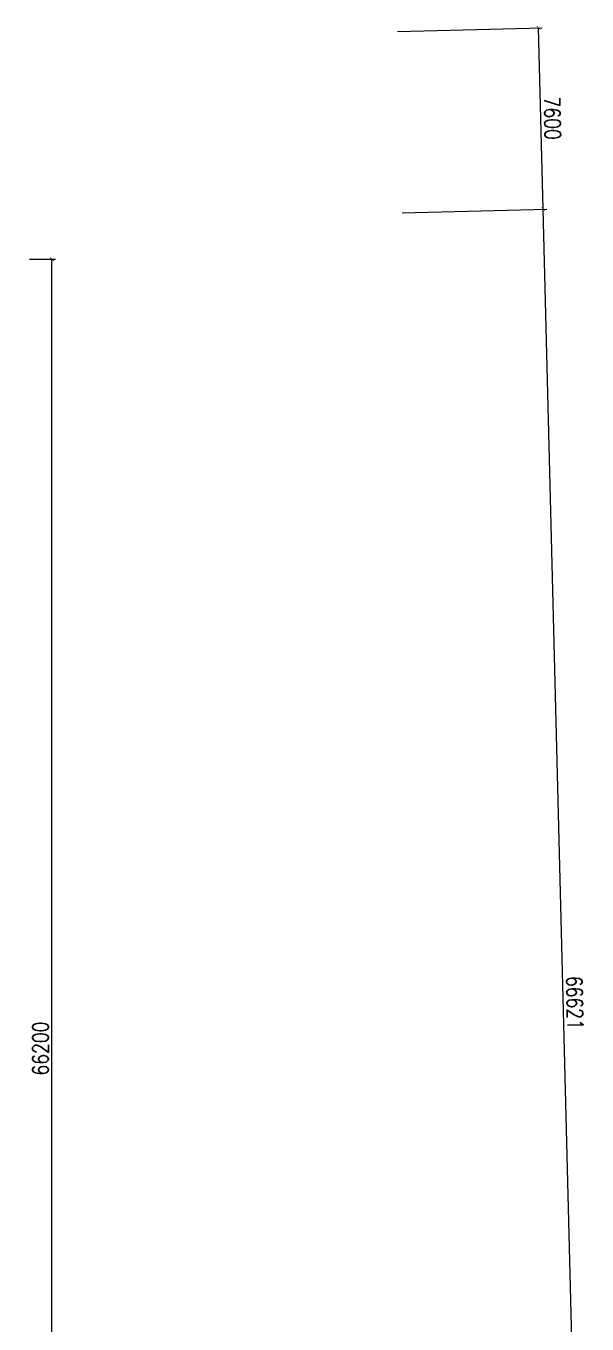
# Model space of a CAD drawing. Header units: inches. Extents: x -1640460 to 2672754, y -1012 to 1209503.
# Drawn here: x 401649 to 425183, y 158291 to 212729 of the extents above; entities that cross this region are included whole.
import ezdxf

# ---------------------------------------------------------------- set-up
doc = ezdxf.new("R2010")
doc.units = ezdxf.units.IN
doc.header["$MEASUREMENT"] = 0
doc.layers.add('DAM_KT', color=4, linetype='Continuous')
doc.styles.add('KICH_THUOC', font='vnsimli.shx', dxfattribs={"width": 0.8})
doc.dimstyles.new('DIM_300', dxfattribs={"dimscale": 300, "dimtxt": 2.2, "dimasz": 0.5, "dimexe": 0.5, "dimexo": 0.5, "dimgap": 0.5, "dimtad": 1, "dimdec": 0, "dimdsep": 46, "dimtxsty": 'KICH_THUOC', "dimblk": 'ARCHTICK', "dimcen": 5, "dimclrd": 1, "dimclre": 8, "dimclrt": 256, "dimaunit": 1, "dimadec": 3, "dimazin": 2, "dimtfac": 1, "dimtdec": 0, "dimtix": 1, "dimtmove": 2, "dimatfit": 3, "dimldrblk": 'DOT', "dimfxl": 1, "dimtolj": 1, "dimtzin": 0, "dimlwd": 15, "dimlwe": 9, "dimarcsym": 0})

# ---------------------------------------------------------------- blocks, each defined once
blk = doc.blocks.new('_ArchTick')
at = {"color": 0, "linetype": 'ByBlock', "const_width": 0.15}
blk.add_lwpolyline([(-0.5, -0.5), (0.5, 0.5)], dxfattribs=at)
blk = doc.blocks.new('*D215')
at = {"layer": 'DAM_KT', "color": 8, "lineweight": 9}
for p, q in [((401799, 202944), (402889, 202944)), ((401799, 136744), (402889, 136744))]:
    blk.add_line(p, q, dxfattribs=at)
at = {"layer": 'DAM_KT', "color": 1, "lineweight": 15}
blk.add_line((402739, 136744), (402739, 202944), dxfattribs=at)
at = {"layer": 'Defpoints', "color": 0}
for p in [(401649, 202944), (402739, 202944), (401649, 136744)]:
    blk.add_point(p, dxfattribs=at)
at = {"layer": 'DAM_KT', "color": 1, "lineweight": 15, "xscale": 150, "yscale": 150, "zscale": 150}
for p, rotation in [((402739, 202944), 90), ((402739, 136744), 270)]:
    blk.add_blockref('_ArchTick', p, dxfattribs=dict(at, rotation=rotation))
at = {"layer": 'DAM_KT', "insert": (402259, 169844), "char_height": 660, "attachment_point": 5, "rotation": 90, "style": 'KICH_THUOC'}
blk.add_mtext('\\A1;66200', dxfattribs=at)
blk = doc.blocks.new('_Dot')
at = {"color": 0, "linetype": 'ByBlock', "lineweight": -2}
blk.add_line((-0.5, 0), (-1, 0), dxfattribs=at)
at = {"color": 0, "linetype": 'ByBlock', "const_width": 0.5}
blk.add_lwpolyline([(-0.25, 0, 1), (0.25, 0, 1)], format="xyb", close=True, dxfattribs=at)
blk = doc.blocks.new('*D49')
at = {"layer": 'DAM_KT', "color": 8, "lineweight": 9}
for p, q in [((417424, 204898), (423496, 205052)), ((419111, 138298), (425183, 138452))]:
    blk.add_line(p, q, dxfattribs=at)
at = {"layer": 'DAM_KT', "color": 1, "lineweight": 15}
blk.add_line((425033, 138448), (423346, 205048), dxfattribs=at)
at = {"layer": 'Defpoints', "color": 0}
for p in [(417274, 204894), (423346, 205048), (418961, 138294)]:
    blk.add_point(p, dxfattribs=at)
at = {"layer": 'DAM_KT', "color": 1, "lineweight": 15, "xscale": 150, "yscale": 150, "zscale": 150}
for p, rotation in [((423346, 205048), 91.45123100330505), ((425033, 138448), 271.4512310033051)]:
    blk.add_blockref('_ArchTick', p, dxfattribs=dict(at, rotation=rotation))
at = {"layer": 'DAM_KT', "insert": (424669, 171760), "char_height": 660, "attachment_point": 5, "rotation": 271.4512, "style": 'KICH_THUOC'}
blk.add_mtext('\\A1;66621', dxfattribs=at)
blk = doc.blocks.new('*D50')
at = {"layer": 'DAM_KT', "color": 8, "lineweight": 9}
for p, q in [((417239, 212498), (423303, 212651)), ((417424, 204898), (423496, 205052))]:
    blk.add_line(p, q, dxfattribs=at)
at = {"layer": 'DAM_KT', "color": 1, "lineweight": 15}
blk.add_line((423346, 205048), (423153, 212648), dxfattribs=at)
at = {"layer": 'Defpoints', "color": 0}
for p in [(417089, 212494), (423153, 212648), (417274, 204894)]:
    blk.add_point(p, dxfattribs=at)
at = {"layer": 'DAM_KT', "color": 1, "lineweight": 15, "xscale": 150, "yscale": 150, "zscale": 150}
for p, rotation in [((423153, 212648), 91.45123100388456), ((423346, 205048), 271.4512310038845)]:
    blk.add_blockref('_ArchTick', p, dxfattribs=dict(at, rotation=rotation))
at = {"layer": 'DAM_KT', "insert": (423729, 208860), "char_height": 660, "attachment_point": 5, "rotation": 271.4512, "style": 'KICH_THUOC'}
blk.add_mtext('\\A1;7600', dxfattribs=at)

msp = doc.modelspace()

# ---------------------------------------------------------------- dimensions: what is measured, and where the dimension line sits
at = {"layer": 'DAM_KT'}
dim = msp.add_linear_dim(base=(423153.1, 212647.7), p1=(417274.1, 204894.1), p2=(417089, 212494.1), angle=271.45123, text='7600', dimstyle='DIM_300', dxfattribs=at)
dim.commit()
dim.dimension.update_dxf_attribs({"geometry": '*D50', "text_midpoint": (423729.2, 208859.9)})
dim = msp.add_aligned_dim(p1=(418961.4, 138294.1), p2=(417274.1, 204894.1), distance=-6073.4, dimstyle='DIM_300', dxfattribs=at)
dim.commit()
dim.dimension.update_dxf_attribs({"geometry": '*D49', "text_midpoint": (424669.1, 171760)})
dim = msp.add_linear_dim(base=(402739.1, 202944.1), p1=(401648.7, 136744.1), p2=(401648.7, 202944.1), angle=90, dimstyle='DIM_300', dxfattribs=at)
dim.commit()
dim.dimension.update_dxf_attribs({"geometry": '*D215', "text_midpoint": (402259.1, 169844.1)})

doc.saveas('drawing.dxf')
